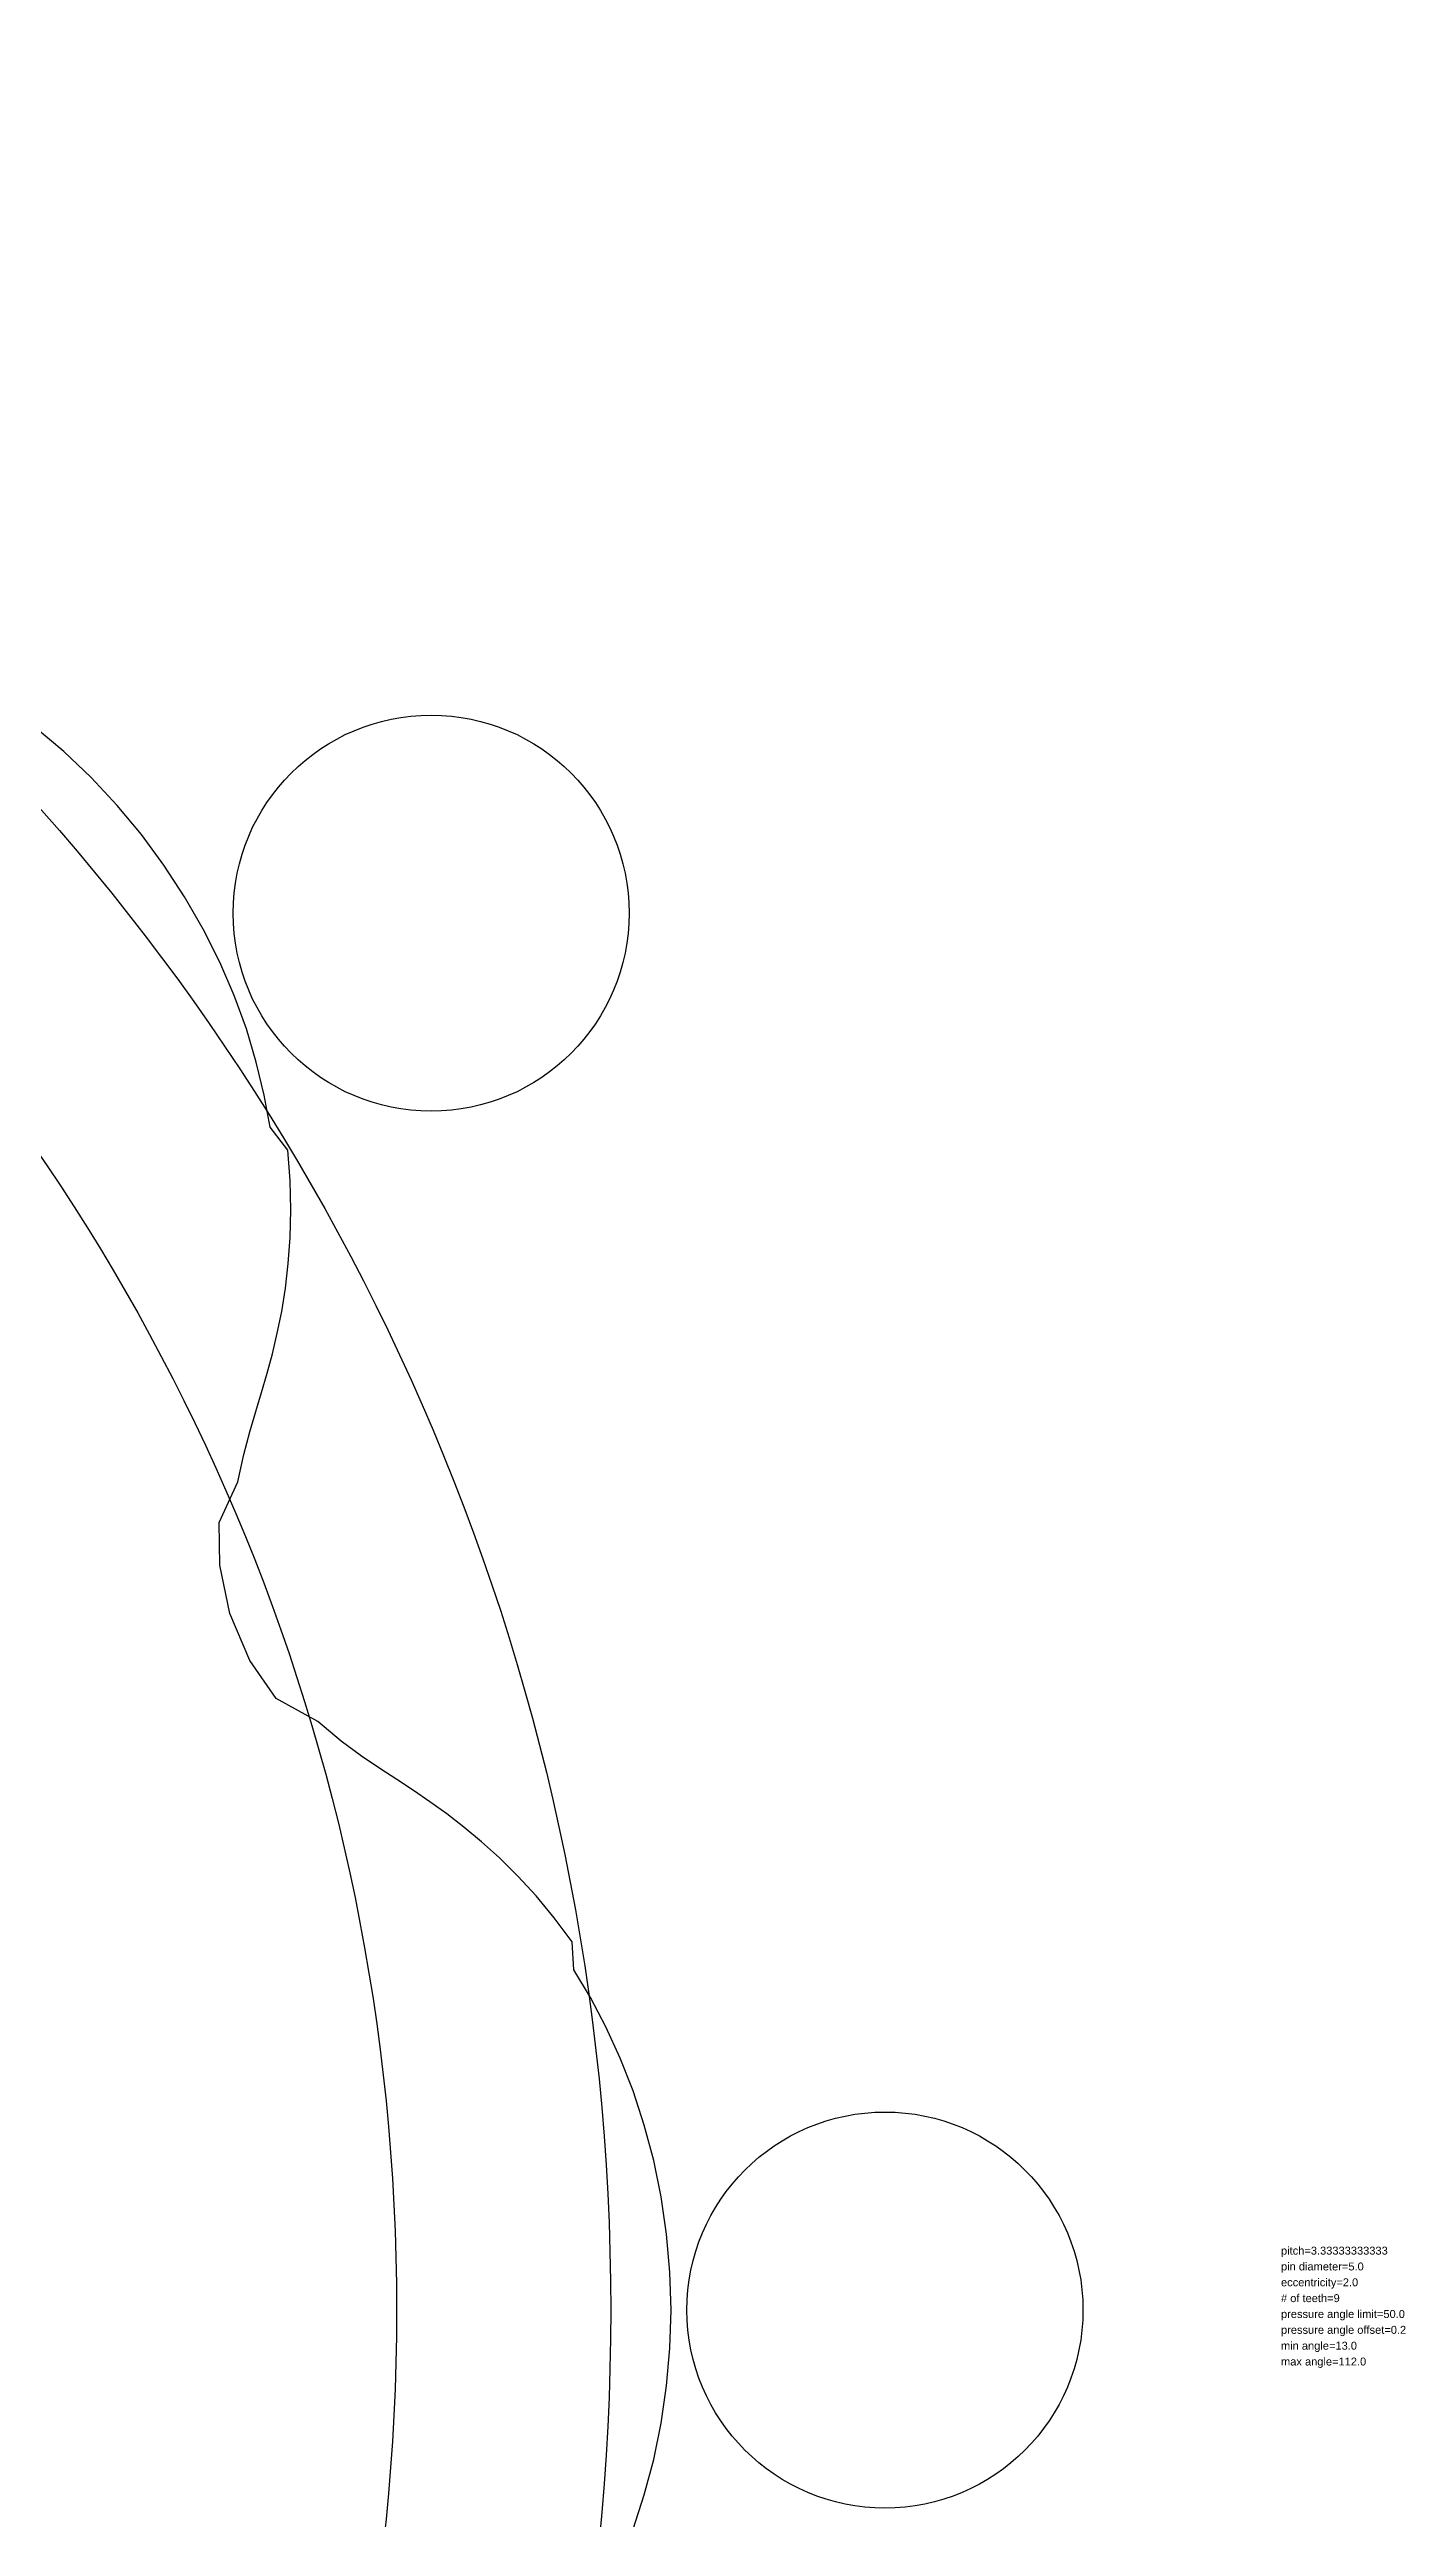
# Model space of a CAD drawing. Extents: x -32.5 to 36.6, y -31 to 31.
# Drawn here: x 19.45 to 36.57, y -2.63 to 28.54 of the extents above; entities that cross this region are included whole.
import ezdxf

# ---------------------------------------------------------------- set-up
doc = ezdxf.new("R2010")
doc.units = 0
for name, color, linetype in [('CAM', 1, 'continuous'), ('PRESSURE', 3, 'continuous'), ('ROLLER', 5, 'continuous'), ('TEXT', 2, 'continuous')]:
    doc.layers.add(name, color=color, linetype=linetype)
doc.styles.get("Standard").update_dxf_attribs({"font": 'ARIAL.TTF', "width": 40, "oblique": 50})

msp = doc.modelspace()

# ---------------------------------------------------------------- linework, layer by layer
at = {"layer": 'cam'}
for p, q in [((19.632, 19.674), (19.271, 19.979)), ((19.978, 19.345), (19.632, 19.674)), ((20.306, 18.995), (19.978, 19.345)), ((20.613, 18.626), (20.306, 18.995)), ((20.898, 18.241), (20.613, 18.626)), ((21.159, 17.842), (20.898, 18.241)), ((21.394, 17.432), (21.159, 17.842)), ((21.603, 17.015), (21.394, 17.432)), ((21.784, 16.594), (21.603, 17.015)), ((21.938, 16.172), (21.784, 16.594)), ((22.064, 15.752), (21.938, 16.172)), ((22.164, 15.338), (22.064, 15.752)), ((22.239, 14.932), (22.164, 15.338)), ((22.461, 14.641), (22.239, 14.932)), ((22.491, 14.258), (22.461, 14.641)), ((22.501, 13.891), (22.491, 14.258)), ((22.492, 13.541), (22.501, 13.891)), ((22.468, 13.21), (22.492, 13.541)), ((22.432, 12.899), (22.468, 13.21)), ((22.384, 12.606), (22.432, 12.899)), ((22.329, 12.331), (22.384, 12.606)), ((22.267, 12.072), (22.329, 12.331)), ((22.201, 11.826), (22.267, 12.072)), ((22.058, 11.343), (22.131, 11.585)), ((22.131, 11.585), (22.201, 11.826)), ((21.982, 11.088), (22.058, 11.343)), ((21.905, 10.8), (21.982, 11.088)), ((21.832, 10.454), (21.905, 10.8)), ((21.596, 9.942), (21.832, 10.454)), ((21.604, 9.404), (21.596, 9.942)), ((21.728, 8.791), (21.604, 9.404)), ((21.984, 8.198), (21.728, 8.791)), ((22.315, 7.719), (21.984, 8.198)), ((22.839, 7.431), (22.315, 7.719)), ((23.135, 7.182), (22.839, 7.431)), ((23.393, 6.994), (23.135, 7.182)), ((23.624, 6.838), (23.393, 6.994)), ((23.839, 6.697), (23.624, 6.838)), ((24.048, 6.559), (23.839, 6.697)), ((24.256, 6.417), (24.048, 6.559)), ((24.468, 6.264), (24.256, 6.417)), ((24.684, 6.097), (24.468, 6.264)), ((24.907, 5.912), (24.684, 6.097)), ((25.133, 5.707), (24.907, 5.912)), ((25.364, 5.479), (25.133, 5.707)), ((25.595, 5.227), (25.364, 5.479)), ((25.825, 4.951), (25.595, 5.227)), ((26.051, 4.65), (25.825, 4.951)), ((26.072, 4.294), (26.051, 4.65)), ((26.281, 3.945), (26.072, 4.294)), ((26.477, 3.574), (26.281, 3.945)), ((26.658, 3.18), (26.477, 3.574)), ((26.82, 2.766), (26.658, 3.18)), ((26.962, 2.334), (26.82, 2.766)), ((27.081, 1.887), (26.962, 2.334)), ((27.176, 1.427), (27.081, 1.887)), ((27.244, 0.957), (27.176, 1.427)), ((27.286, 0.48), (27.244, 0.957)), ((27.3, 0), (27.286, 0.48)), ((27.286, -0.48), (27.3, 0)), ((27.244, -0.957), (27.286, -0.48)), ((27.176, -1.427), (27.244, -0.957)), ((27.081, -1.887), (27.176, -1.427)), ((26.962, -2.334), (27.081, -1.887)), ((26.82, -2.766), (26.962, -2.334))]:
    msp.add_line(p, q, dxfattribs=at)
at = {"layer": 'pressure'}
for radius in [28.538, 25.835]:
    msp.add_circle((-2, 0), radius, dxfattribs=at)
at = {"layer": 'roller'}
for centre in [(24.271, 17.634), (30, 0)]:
    msp.add_circle(centre, 2.5, dxfattribs=at)

# ---------------------------------------------------------------- texts
at = {"layer": 'text'}
for s, p in [('pitch=3.33333333333', (35, 0.7)), ('eccentricity=2.0', (35, 0.3)), ('pin diameter=5.0', (35, 0.5)), ('# of teeth=9', (35, 0.1)), ('pressure angle limit=50.0', (35, -0.1)), ('pressure angle offset=0.2', (35, -0.3)), ('min angle=13.0', (35, -0.5)), ('max angle=112.0', (35, -0.7))]:
    msp.add_text(s, height=0.1, dxfattribs=at).set_placement(p)

doc.saveas('drawing.dxf')
